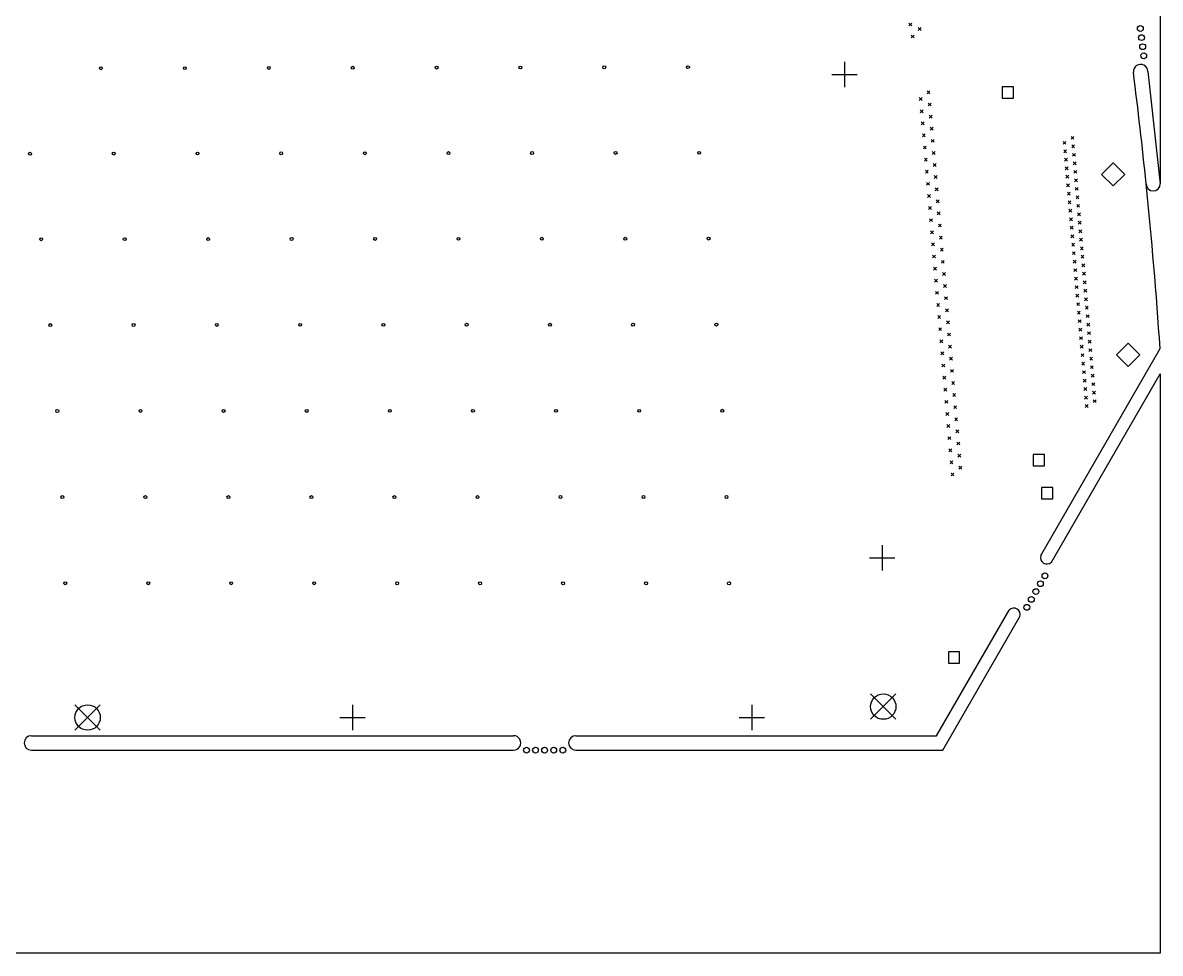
# Model space of a CAD drawing. Extents: x 37 to 649, y -63 to 570.
# Drawn here: x 491.9 to 648.6, y -40 to 88.3 of the extents above; entities that cross this region are included whole.
import ezdxf

# ---------------------------------------------------------------- set-up
doc = ezdxf.new("R2010")
doc.units = 0
doc.layers.add('BLACK', color=7, linetype='CONTINUOUS')

msp = doc.modelspace()

# ---------------------------------------------------------------- linework, layer by layer
at = {"layer": 'BLACK', "linetype": 'CONTINUOUS'}
for p, q in [((648.594, 570.004), (648.595, 66.055)), ((613.974107, 88.22342), (614.374107, 87.82342)), ((614.374107, 88.22342), (613.974107, 87.82342)), ((614.277504, 86.576125), (614.677504, 86.176125)), ((614.677504, 86.576125), (614.277504, 86.176125)), ((615.256784, 87.608074), (615.656784, 87.208074)), ((615.656784, 87.608074), (615.256784, 87.208074)), ((605.08, 82.89), (605.08, 79.39)), ((646.892, 81.561185), (648.595, 66.055)), ((603.33, 81.14), (606.83, 81.14)), ((616.469878, 78.875207), (616.869878, 78.475207)), ((616.869878, 78.875207), (616.469878, 78.475207)), ((628.366873, 79.442202), (626.811223, 79.442202)), ((626.811223, 79.442202), (626.811223, 77.886552)), ((628.366873, 77.886552), (628.366873, 79.442202)), ((615.394572, 77.943747), (615.794572, 77.543747)), ((615.794572, 77.943747), (615.394572, 77.543747)), ((616.611078, 77.206169), (617.011078, 76.806169)), ((617.011078, 77.206169), (616.611078, 76.806169)), ((626.811223, 77.886552), (628.366873, 77.886552)), ((615.53577, 76.274708), (615.93577, 75.874708)), ((615.93577, 76.274708), (615.53577, 75.874708)), ((616.752277, 75.537131), (617.152277, 75.137131)), ((617.152277, 75.537131), (616.752277, 75.137131)), ((615.676967, 74.605671), (616.076967, 74.205671)), ((616.076967, 74.605671), (615.676967, 74.205671)), ((616.893473, 73.868093), (617.293473, 73.468093)), ((617.293473, 73.868093), (616.893473, 73.468093)), ((615.818167, 72.936632), (616.218167, 72.536632)), ((616.218167, 72.936632), (615.818167, 72.536632)), ((617.034673, 72.199055), (617.434673, 71.799055)), ((617.434673, 72.199055), (617.034673, 71.799055)), ((636.298985, 72.605435), (636.698985, 72.205435)), ((636.698985, 72.605435), (636.298985, 72.205435)), ((615.959364, 71.267594), (616.359364, 70.867594)), ((616.359364, 71.267594), (615.959364, 70.867594)), ((617.17587, 70.530017), (617.57587, 70.130017)), ((617.57587, 70.530017), (617.17587, 70.130017)), ((635.202603, 71.923084), (635.602603, 71.523084)), ((635.602603, 71.923084), (635.202603, 71.523084)), ((635.30165, 70.752267), (635.70165, 70.352267)), ((635.70165, 70.752267), (635.30165, 70.352267)), ((636.398032, 71.434618), (636.798032, 71.034618)), ((636.798032, 71.434618), (636.398032, 71.034618)), ((616.100562, 69.598556), (616.500562, 69.198556)), ((616.500562, 69.598556), (616.100562, 69.198556)), ((635.400702, 69.58145), (635.800702, 69.18145)), ((635.800702, 69.58145), (635.400702, 69.18145)), ((636.497084, 70.263801), (636.897084, 69.863801)), ((636.897084, 70.263801), (636.497084, 69.863801)), ((636.596132, 69.092983), (636.996132, 68.692983)), ((636.996132, 69.092983), (636.596132, 68.692983)), ((642.1, 68.97), (640.5, 67.37)), ((643.7, 67.37), (642.1, 68.97)), ((616.241763, 67.929518), (616.641763, 67.529518)), ((616.641763, 67.929518), (616.241763, 67.529518)), ((617.317068, 68.86098), (617.717068, 68.46098)), ((617.717068, 68.86098), (617.317068, 68.46098)), ((635.49975, 68.410632), (635.89975, 68.010632)), ((635.89975, 68.410632), (635.49975, 68.010632)), ((636.695182, 67.922165), (637.095182, 67.522165)), ((637.095182, 67.922165), (636.695182, 67.522165)), ((616.382959, 66.26048), (616.782959, 65.86048)), ((616.782959, 66.26048), (616.382959, 65.86048)), ((617.458269, 67.191941), (617.858269, 66.791941)), ((617.858269, 67.191941), (617.458269, 66.791941)), ((635.5988, 67.239814), (635.9988, 66.839814)), ((635.9988, 67.239814), (635.5988, 66.839814)), ((635.697849, 66.068995), (636.097849, 65.668995)), ((636.097849, 66.068995), (635.697849, 65.668995)), ((636.794231, 66.751347), (637.194231, 66.351347)), ((637.194231, 66.751347), (636.794231, 66.351347)), ((640.5, 67.37), (642.1, 65.77)), ((642.1, 65.77), (643.7, 67.37)), ((616.524158, 64.591442), (616.924158, 64.191442)), ((616.924158, 64.591442), (616.524158, 64.191442)), ((617.599465, 65.522904), (617.999465, 65.122904)), ((617.999465, 65.522904), (617.599465, 65.122904)), ((635.796899, 64.898178), (636.196899, 64.498178)), ((636.196899, 64.898178), (635.796899, 64.498178)), ((636.893281, 65.580528), (637.293281, 65.180528)), ((637.293281, 65.580528), (636.893281, 65.180528)), ((636.992331, 64.409711), (637.392331, 64.009711)), ((637.392331, 64.409711), (636.992331, 64.009711)), ((616.665357, 62.922404), (617.065357, 62.522404)), ((617.065357, 62.922404), (616.665357, 62.522404)), ((617.740664, 63.853865), (618.140664, 63.453865)), ((618.140664, 63.853865), (617.740664, 63.453865)), ((635.89595, 63.72736), (636.29595, 63.32736)), ((636.29595, 63.72736), (635.89595, 63.32736)), ((637.09138, 63.238893), (637.49138, 62.838893)), ((637.49138, 63.238893), (637.09138, 62.838893)), ((616.806554, 61.253365), (617.206554, 60.853365)), ((617.206554, 61.253365), (616.806554, 60.853365)), ((617.881862, 62.184828), (618.281862, 61.784828)), ((618.281862, 62.184828), (617.881862, 61.784828)), ((635.994998, 62.556542), (636.394998, 62.156542)), ((636.394998, 62.556542), (635.994998, 62.156542)), ((636.094049, 61.385724), (636.494049, 60.985724)), ((636.494049, 61.385724), (636.094049, 60.985724)), ((637.190431, 62.068075), (637.590431, 61.668075)), ((637.590431, 62.068075), (637.190431, 61.668075)), ((616.947754, 59.584328), (617.347754, 59.184328)), ((617.347754, 59.584328), (616.947754, 59.184328)), ((618.02306, 60.515789), (618.42306, 60.115789)), ((618.42306, 60.515789), (618.02306, 60.115789)), ((636.193097, 60.214908), (636.593097, 59.814908)), ((636.593097, 60.214908), (636.193097, 59.814908)), ((637.289479, 60.897258), (637.689479, 60.497258)), ((637.689479, 60.897258), (637.289479, 60.497258)), ((637.38853, 59.726441), (637.78853, 59.326441)), ((637.78853, 59.726441), (637.38853, 59.326441)), ((618.16426, 58.846751), (618.56426, 58.446751)), ((618.56426, 58.846751), (618.16426, 58.446751)), ((636.292148, 59.04409), (636.692148, 58.64409)), ((636.692148, 59.04409), (636.292148, 58.64409)), ((637.487578, 58.555623), (637.887578, 58.155623)), ((637.887578, 58.555623), (637.487578, 58.155623)), ((617.08895, 57.915289), (617.48895, 57.515289)), ((617.48895, 57.915289), (617.08895, 57.515289)), ((618.305456, 57.177713), (618.705456, 56.777713)), ((618.705456, 57.177713), (618.305456, 56.777713)), ((636.391196, 57.873272), (636.791196, 57.473272)), ((636.791196, 57.873272), (636.391196, 57.473272)), ((636.490247, 56.702454), (636.890247, 56.302454)), ((636.890247, 56.702454), (636.490247, 56.302454)), ((637.586629, 57.384805), (637.986629, 56.984805)), ((637.986629, 57.384805), (637.586629, 56.984805)), ((617.23015, 56.246252), (617.63015, 55.846252)), ((617.63015, 56.246252), (617.23015, 55.846252)), ((618.446656, 55.508675), (618.846656, 55.108675)), ((618.846656, 55.508675), (618.446656, 55.108675)), ((636.589296, 55.531636), (636.989296, 55.131636)), ((636.989296, 55.531636), (636.589296, 55.131636)), ((637.685676, 56.213988), (638.085676, 55.813988)), ((638.085676, 56.213988), (637.685676, 55.813988)), ((637.784728, 55.043169), (638.184728, 54.643169)), ((638.184728, 55.043169), (637.784728, 54.643169)), ((617.371348, 54.577213), (617.771348, 54.177213)), ((617.771348, 54.577213), (617.371348, 54.177213)), ((618.587854, 53.839637), (618.987854, 53.439637)), ((618.987854, 53.839637), (618.587854, 53.439637)), ((636.688346, 54.360817), (637.088346, 53.960817)), ((637.088346, 54.360817), (636.688346, 53.960817)), ((637.883776, 53.872351), (638.283776, 53.472351)), ((638.283776, 53.872351), (637.883776, 53.472351)), ((617.512545, 52.908176), (617.912545, 52.508176)), ((617.912545, 52.908176), (617.512545, 52.508176)), ((618.729051, 52.170598), (619.129051, 51.770598)), ((619.129051, 52.170598), (618.729051, 51.770598)), ((636.787394, 53.19), (637.187394, 52.79)), ((637.187394, 53.19), (636.787394, 52.79)), ((636.886444, 52.019182), (637.286444, 51.619182)), ((637.286444, 52.019182), (636.886444, 51.619182)), ((637.982827, 52.701534), (638.382827, 52.301534)), ((638.382827, 52.701534), (637.982827, 52.301534)), ((617.653746, 51.239137), (618.053746, 50.839137)), ((618.053746, 51.239137), (617.653746, 50.839137)), ((618.870251, 50.50156), (619.270251, 50.10156)), ((619.270251, 50.50156), (618.870251, 50.10156)), ((636.985494, 50.848365), (637.385494, 50.448365)), ((637.385494, 50.848365), (636.985494, 50.448365)), ((638.081875, 51.530716), (638.481875, 51.130716)), ((638.481875, 51.530716), (638.081875, 51.130716)), ((638.180925, 50.359898), (638.580925, 49.959898)), ((638.580925, 50.359898), (638.180925, 49.959898)), ((617.794943, 49.570099), (618.194943, 49.170099)), ((618.194943, 49.570099), (617.794943, 49.170099)), ((619.011448, 48.832522), (619.411448, 48.432522)), ((619.411448, 48.832522), (619.011448, 48.432522)), ((637.084543, 49.677548), (637.484543, 49.277548)), ((637.484543, 49.677548), (637.084543, 49.277548)), ((638.279975, 49.189081), (638.679975, 48.789081)), ((638.679975, 49.189081), (638.279975, 48.789081)), ((617.936141, 47.901061), (618.336141, 47.501061)), ((618.336141, 47.901061), (617.936141, 47.501061)), ((619.152646, 47.163485), (619.552646, 46.763485)), ((619.552646, 47.163485), (619.152646, 46.763485)), ((637.183594, 48.50673), (637.583594, 48.10673)), ((637.583594, 48.50673), (637.183594, 48.10673)), ((637.282642, 47.335912), (637.682642, 46.935912)), ((637.682642, 47.335912), (637.282642, 46.935912)), ((638.379024, 48.018263), (638.779024, 47.618263)), ((638.779024, 48.018263), (638.379024, 47.618263)), ((618.07734, 46.232023), (618.47734, 45.832023)), ((618.47734, 46.232023), (618.07734, 45.832023)), ((619.293847, 45.494446), (619.693847, 45.094446)), ((619.693847, 45.494446), (619.293847, 45.094446)), ((637.381693, 46.165095), (637.781693, 45.765095)), ((637.781693, 46.165095), (637.381693, 45.765095)), ((638.478075, 46.847446), (638.878075, 46.447446)), ((638.878075, 46.847446), (638.478075, 46.447446)), ((638.577124, 45.676628), (638.977124, 45.276628)), ((638.977124, 45.676628), (638.577124, 45.276628)), ((618.218537, 44.562985), (618.618537, 44.162985)), ((618.618537, 44.562985), (618.218537, 44.162985)), ((637.480742, 44.994276), (637.880742, 44.594276)), ((637.880742, 44.994276), (637.480742, 44.594276)), ((638.676174, 44.505809), (639.076174, 44.105809)), ((639.076174, 44.505809), (638.676174, 44.105809)), ((644.19, 44.09), (642.59, 42.49)), ((645.79, 42.49), (644.19, 44.09)), ((618.359736, 42.893947), (618.759736, 42.493947)), ((618.759736, 42.893947), (618.359736, 42.493947)), ((619.435043, 43.825409), (619.835043, 43.425409)), ((619.835043, 43.825409), (619.435043, 43.425409)), ((632.123772, 14.835714), (648.570486, 43.361413)), ((637.579792, 43.823457), (637.979792, 43.423457)), ((637.979792, 43.823457), (637.579792, 43.423457)), ((637.678841, 42.65264), (638.078841, 42.25264)), ((638.078841, 42.65264), (637.678841, 42.25264)), ((638.775223, 43.334991), (639.175223, 42.934991)), ((639.175223, 43.334991), (638.775223, 42.934991)), ((642.59, 42.49), (644.19, 40.89)), ((644.19, 40.89), (645.79, 42.49)), ((618.500934, 41.22491), (618.900934, 40.82491)), ((618.900934, 41.22491), (618.500934, 40.82491)), ((619.576242, 42.15637), (619.976242, 41.75637)), ((619.976242, 42.15637), (619.576242, 41.75637)), ((637.777891, 41.481823), (638.177891, 41.081823)), ((638.177891, 41.481823), (637.777891, 41.081823)), ((638.874273, 42.164174), (639.274273, 41.764174)), ((639.274273, 42.164174), (638.874273, 41.764174)), ((638.973322, 40.993356), (639.373322, 40.593356)), ((639.373322, 40.993356), (638.973322, 40.593356)), ((618.642132, 39.55587), (619.042132, 39.15587)), ((619.042132, 39.55587), (618.642132, 39.15587)), ((619.71744, 40.487332), (620.11744, 40.087332)), ((620.11744, 40.487332), (619.71744, 40.087332)), ((633.602998, 13.922), (648.593, 39.886)), ((637.876939, 40.311006), (638.276939, 39.911006)), ((638.276939, 40.311006), (637.876939, 39.911006)), ((639.072373, 39.822538), (639.472373, 39.422538)), ((639.472373, 39.822538), (639.072373, 39.422538)), ((648.593, 39.886), (648.594, -39.996)), ((618.783332, 37.886833), (619.183332, 37.486833)), ((619.183332, 37.886833), (618.783332, 37.486833)), ((619.858638, 38.818294), (620.258638, 38.418294)), ((620.258638, 38.818294), (619.858638, 38.418294)), ((637.975991, 39.140187), (638.375991, 38.740187)), ((638.375991, 39.140187), (637.975991, 38.740187)), ((638.075038, 37.96937), (638.475038, 37.56937)), ((638.475038, 37.96937), (638.075038, 37.56937)), ((639.17142, 38.651721), (639.57142, 38.251721)), ((639.57142, 38.651721), (639.17142, 38.251721)), ((618.924529, 36.217795), (619.324529, 35.817795)), ((619.324529, 36.217795), (618.924529, 35.817795)), ((619.999838, 37.149256), (620.399838, 36.749256)), ((620.399838, 37.149256), (619.999838, 36.749256)), ((638.17409, 36.798553), (638.57409, 36.398553)), ((638.57409, 36.798553), (638.17409, 36.398553)), ((639.270472, 37.480904), (639.670472, 37.080904)), ((639.670472, 37.480904), (639.270472, 37.080904)), ((639.369519, 36.310086), (639.769519, 35.910086)), ((639.769519, 36.310086), (639.369519, 35.910086)), ((619.065728, 34.548758), (619.465728, 34.148758)), ((619.465728, 34.548758), (619.065728, 34.148758)), ((620.141035, 35.480218), (620.541035, 35.080218)), ((620.541035, 35.480218), (620.141035, 35.080218)), ((638.273138, 35.627735), (638.673138, 35.227735)), ((638.673138, 35.627735), (638.273138, 35.227735)), ((620.282234, 33.81118), (620.682234, 33.41118)), ((620.682234, 33.81118), (620.282234, 33.41118)), ((619.206926, 32.879719), (619.606926, 32.479719)), ((619.606926, 32.879719), (619.206926, 32.479719)), ((620.423432, 32.142142), (620.823432, 31.742142)), ((620.823432, 32.142142), (620.423432, 31.742142)), ((619.348124, 31.210682), (619.748124, 30.810682)), ((619.748124, 31.210682), (619.348124, 30.810682)), ((620.56463, 30.473103), (620.96463, 30.073103)), ((620.96463, 30.473103), (620.56463, 30.073103)), ((619.489324, 29.541643), (619.889324, 29.141643)), ((619.889324, 29.541643), (619.489324, 29.141643)), ((620.70583, 28.804066), (621.10583, 28.404066)), ((621.10583, 28.804066), (620.70583, 28.404066)), ((632.657986, 28.733441), (631.102336, 28.733441)), ((631.102336, 28.733441), (631.102336, 27.177791)), ((632.657986, 27.177791), (632.657986, 28.733441)), ((619.63052, 27.872604), (620.03052, 27.472604)), ((620.03052, 27.872604), (619.63052, 27.472604)), ((620.847027, 27.135028), (621.247027, 26.735028)), ((621.247027, 27.135028), (620.847027, 26.735028)), ((631.102336, 27.177791), (632.657986, 27.177791)), ((619.77172, 26.203566), (620.17172, 25.803566)), ((620.17172, 26.203566), (619.77172, 25.803566)), ((633.807825, 24.197825), (632.252175, 24.197825)), ((632.252175, 24.197825), (632.252175, 22.642175)), ((633.807825, 22.642175), (633.807825, 24.197825)), ((632.252175, 22.642175), (633.807825, 22.642175)), ((610.3, 16.25), (610.3, 12.75)), ((608.55, 14.5), (612.05, 14.5)), ((617.780999, -10.002), (627.780999, 7.318507)), ((618.621002, -12.001999), (629.259635, 6.424654)), ((620.957825, 1.537825), (619.402175, 1.537825)), ((619.402175, 1.537825), (619.402175, -0.017825)), ((620.957825, -0.017825), (620.957825, 1.537825)), ((619.402175, -0.017825), (620.957825, -0.017825)), ((608.68, -4.25), (612.18, -7.75)), ((612.18, -4.25), (608.68, -7.75)), ((499.06, -5.75), (502.56, -9.25)), ((502.56, -5.75), (499.06, -9.25)), ((537.3, -5.75), (537.3, -9.25)), ((592.34, -5.75), (592.34, -9.25)), ((535.55, -7.5), (539.05, -7.5)), ((590.59, -7.5), (594.09, -7.5)), ((493.079999, -10.002), (559.482999, -10.002)), ((568.080999, -10.002), (617.780999, -10.002)), ((493.079998, -12.001999), (559.482998, -12.001999)), ((568.080998, -12.001999), (618.621002, -12.001999)), ((648.594, -39.996), (38.594, -39.996))]:
    msp.add_line(p, q, dxfattribs=at)
at = {"layer": 'BLACK'}
for centre, radius in [((645.851, 87.47), 0.4), ((646.009, 86.22), 0.4), ((646.172, 84.97), 0.4), ((646.321, 83.717), 0.4), ((502.642026, 81.991014), 0.2), ((514.215026, 82.016014), 0.2), ((525.781026, 82.040014), 0.2), ((537.341026, 82.063014), 0.2), ((548.896026, 82.085014), 0.2), ((560.446026, 82.105014), 0.2), ((571.992026, 82.125014), 0.2), ((583.532026, 82.143014), 0.2), ((573.561026, 70.329014), 0.2), ((585.072026, 70.342014), 0.2), ((492.881026, 70.214014), 0.2), ((504.420026, 70.233014), 0.2), ((515.954026, 70.251014), 0.2), ((527.483026, 70.269014), 0.2), ((539.008026, 70.285014), 0.2), ((550.530026, 70.300014), 0.2), ((562.047026, 70.315014), 0.2), ((494.417026, 58.425014), 0.2), ((505.922026, 58.438014), 0.2), ((517.423026, 58.450014), 0.2), ((528.922026, 58.462014), 0.2), ((540.417026, 58.473014), 0.2), ((551.910026, 58.483014), 0.2), ((563.400026, 58.493014), 0.2), ((574.888026, 58.502014), 0.2), ((586.374026, 58.511014), 0.2), ((495.671026, 46.602014), 0.2), ((507.148026, 46.610014), 0.2), ((518.623026, 46.618014), 0.2), ((530.096026, 46.625014), 0.2), ((541.567026, 46.632014), 0.2), ((553.037026, 46.639014), 0.2), ((564.505026, 46.645014), 0.2), ((575.971026, 46.651014), 0.2), ((587.436026, 46.657014), 0.2), ((496.643026, 34.753014), 0.2), ((508.098026, 34.757014), 0.2), ((519.553026, 34.762014), 0.2), ((531.006026, 34.766014), 0.2), ((542.458026, 34.770014), 0.2), ((553.910026, 34.774014), 0.2), ((565.360026, 34.777014), 0.2), ((576.809026, 34.780014), 0.2), ((588.258026, 34.784014), 0.2), ((497.331026, 22.884014), 0.2), ((508.771026, 22.886014), 0.2), ((520.211026, 22.887014), 0.2), ((531.650026, 22.889014), 0.2), ((543.089026, 22.891014), 0.2), ((554.528026, 22.892014), 0.2), ((565.966026, 22.894014), 0.2), ((577.403026, 22.895014), 0.2), ((588.841026, 22.896014), 0.2), ((497.736026, 11.002014), 0.2), ((509.167026, 11.001014), 0.2), ((520.598026, 11.001014), 0.2), ((532.029026, 11.001014), 0.2), ((543.460026, 11.000014), 0.2), ((554.891026, 11.000014), 0.2), ((566.322026, 11.000014), 0.2), ((577.752026, 11.000014), 0.2), ((589.183026, 10.999014), 0.2), ((632.083, 10.946), 0.4), ((632.713, 12.027), 0.4), ((631.463, 9.86), 0.4), ((630.21, 7.689), 0.4), ((630.834, 8.779), 0.4), ((610.43, -6), 1.75), ((500.81, -7.5), 1.75), ((561.28, -12.002), 0.4), ((562.53, -12.002), 0.4), ((563.78, -12.002), 0.4), ((565.03, -12.002), 0.4), ((566.28, -12.002), 0.4)]:
    msp.add_circle(centre, radius, dxfattribs=at)
for centre, radius, start, end in [((645.8925, 81.5282), 0.99999, -358.10983928, -175.46047501), ((0.0011, -0.002), 650.017236, 5.83266414, 7.1984221), ((-0.0186, -0.0089), 650.037536, 3.82559968, 5.83309307), ((647.624491, 66.055), 0.970509, -179.99923252, 0), ((632.9733, 14.5568), 0.894144, -198.17681747, -45.23108493), ((628.4105, 6.6839), 0.893802, -16.9831803, 134.76737611), ((493.08, -11.002), 1, -269.9999427, -90.0000573), ((559.483, -11.002), 1, -90.0000573, 90.0000573), ((568.081, -11.002), 1, -269.9999427, -90.0000573)]:
    msp.add_arc(centre, radius, start, end, dxfattribs=at)

doc.saveas('drawing.dxf')
